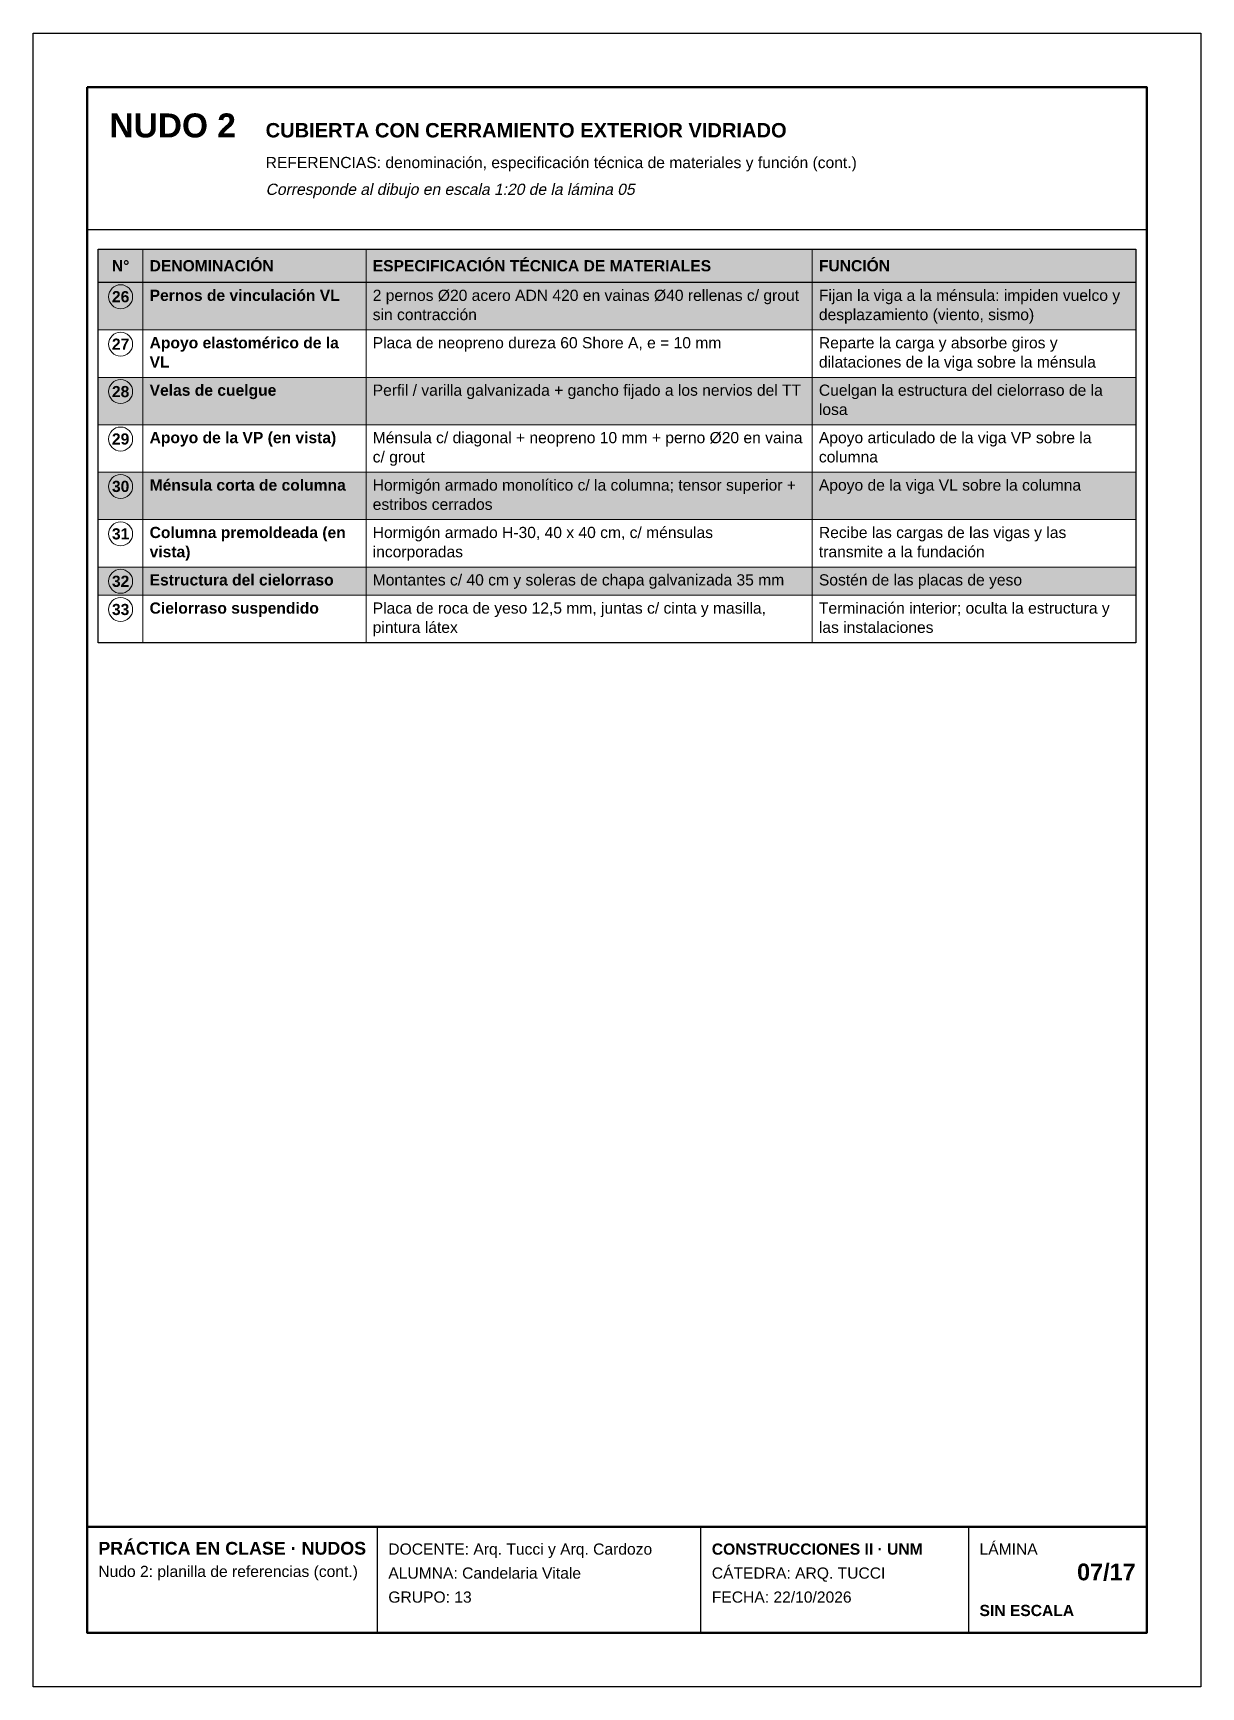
# Model space of a CAD drawing. Header units: millimetres. Extents: x 6 to 4194, y 6 to 5934.
import ezdxf
from ezdxf.enums import TextEntityAlignment as Align

# ---------------------------------------------------------------- set-up
doc = ezdxf.new("R2010")
doc.units = ezdxf.units.MM
doc.header["$LTSCALE"] = 20
for name, color, linetype in [('X-MARCO', 7, 'Continuous'), ('X-ROTULO', 7, 'Continuous'), ('X-TABLA', 7, 'Continuous'), ('X-TEXTOS', 7, 'Continuous')]:
    doc.layers.add(name, color=color, linetype=linetype)
doc.styles.add('ARIAL', font='arial.ttf')
doc.styles.add('ARIAL-B', font='arialbd.ttf')

msp = doc.modelspace()

# ---------------------------------------------------------------- hatches: boundary and pattern name
at = {"layer": 'X-TABLA', "true_color": 0xd9d9d9}
h = msp.add_hatch(color=254, dxfattribs=at)
h.dxf.hatch_style = 1
h.paths.add_polyline_path([(240, 5160), (3960, 5160), (3960, 5040), (240, 5040)])
at = {"layer": 'X-TABLA', "true_color": 0xf2f2f2}
h = msp.add_hatch(color=7, dxfattribs=at)
h.dxf.hatch_style = 1
h.paths.add_polyline_path([(240, 5040), (3960, 5040), (3960, 4870), (240, 4870)])
h = msp.add_hatch(color=7, dxfattribs=at)
h.dxf.hatch_style = 1
h.paths.add_polyline_path([(240, 4700), (3960, 4700), (3960, 4530), (240, 4530)])
h = msp.add_hatch(color=7, dxfattribs=at)
h.dxf.hatch_style = 1
h.paths.add_polyline_path([(240, 4360), (3960, 4360), (3960, 4190), (240, 4190)])
h = msp.add_hatch(color=7, dxfattribs=at)
h.dxf.hatch_style = 1
h.paths.add_polyline_path([(240, 4020), (3960, 4020), (3960, 3919), (240, 3919)])

# ---------------------------------------------------------------- linework, layer by layer
at = {"layer": 'X-MARCO', "lineweight": 30}
msp.add_lwpolyline([(6, 5934), (4194, 5934), (4194, 6), (6, 6)], close=True, dxfattribs=at)
at = {"layer": 'X-MARCO', "lineweight": 50}
msp.add_lwpolyline([(200, 5740), (4000, 5740), (4000, 200), (200, 200)], close=True, dxfattribs=at)
at = {"layer": 'X-ROTULO', "lineweight": 50}
msp.add_lwpolyline([(200, 580), (4000, 580), (4000, 200), (200, 200)], close=True, dxfattribs=at)
at = {"layer": 'X-ROTULO', "lineweight": 25}
for points in [[(1240, 580), (1240, 200)], [(2400, 580), (2400, 200)], [(3360, 580), (3360, 200)]]:
    msp.add_lwpolyline(points, dxfattribs=at)
at = {"layer": 'X-TABLA', "lineweight": 25}
msp.add_lwpolyline([(240, 5160), (3960, 5160), (3960, 5040), (240, 5040)], close=True, dxfattribs=at)
at = {"layer": 'X-TABLA', "lineweight": 30}
msp.add_lwpolyline([(240, 5160), (3960, 5160), (3960, 3749), (240, 3749)], close=True, dxfattribs=at)
at = {"layer": 'X-TABLA', "lineweight": 13}
for points in [[(400, 5160), (400, 3749)], [(1200, 5160), (1200, 3749)], [(2800, 5160), (2800, 3749)], [(240, 4870), (3960, 4870)], [(240, 4700), (3960, 4700)], [(240, 4530), (3960, 4530)], [(240, 4360), (3960, 4360)], [(240, 4190), (3960, 4190)], [(240, 4020), (3960, 4020)], [(240, 3919), (3960, 3919)], [(240, 3749), (3960, 3749)]]:
    msp.add_lwpolyline(points, dxfattribs=at)
at = {"layer": 'X-TABLA', "lineweight": 18}
for centre in [(320, 4989), (320, 4819), (320, 4649), (320, 4479), (320, 4309), (320, 4139), (320, 3969), (320, 3868)]:
    msp.add_circle(centre, 43, dxfattribs=at)
at = {"layer": 'X-TEXTOS', "lineweight": 25}
msp.add_lwpolyline([(200, 5230), (4000, 5230)], dxfattribs=at)

# ---------------------------------------------------------------- texts
at = {"layer": 'X-ROTULO'}
for s, height, style, p in [('PRÁCTICA EN CLASE · NUDOS', 45.824, 'ARIAL-B', (240, 480)), ('DOCENTE: Arq. Tucci y Arq. Cardozo', 40.096, 'ARIAL', (1280, 480)), ('CONSTRUCCIONES II · UNM', 40.096, 'ARIAL-B', (2440, 480)), ('LÁMINA', 40.1, 'ARIAL', (3400, 480)), ('Nudo 2: planilla de referencias (cont.)', 40.096, 'ARIAL', (240, 400)), ('ALUMNA: Candelaria Vitale', 40.096, 'ARIAL', (1280, 394)), ('CÁTEDRA: ARQ. TUCCI', 40.096, 'ARIAL', (2440, 394)), ('GRUPO: 13', 40.1, 'ARIAL', (1280, 308)), ('FECHA: 22/10/2026', 40.096, 'ARIAL', (2440, 308)), ('SIN ESCALA', 40.1, 'ARIAL-B', (3400, 260))]:
    msp.add_text(s, height=height, dxfattribs=dict(at, style=style)).set_placement(p)
at = {"layer": 'X-ROTULO', "style": 'ARIAL-B'}
msp.add_text('07/17', height=60.14, dxfattribs=at).set_placement((3960, 388), align=Align.RIGHT)
at = {"layer": 'X-TABLA', "style": 'ARIAL-B'}
for s, p in [('N°', (320, 5080)), ('26', (320, 4969)), ('27', (320, 4799)), ('28', (320, 4629)), ('29', (320, 4459)), ('30', (320, 4289)), ('31', (320, 4119)), ('32', (320, 3949)), ('33', (320, 3848))]:
    msp.add_text(s, height=40.1, dxfattribs=at).set_placement(p, align=Align.CENTER)
at = {"layer": 'X-TABLA'}
for s, height, style, p in [('DENOMINACIÓN', 40.096, 'ARIAL-B', (424, 5080)), ('ESPECIFICACIÓN TÉCNICA DE MATERIALES', 40.096, 'ARIAL-B', (1224, 5080)), ('FUNCIÓN', 40.1, 'ARIAL-B', (2824, 5080)), ('Pernos de vinculación VL', 40.096, 'ARIAL-B', (424, 4974)), ('2 pernos Ø20 acero ADN 420 en vainas Ø40 rellenas c/ grout', 40.096, 'ARIAL', (1224, 4974)), ('Fijan la viga a la ménsula: impiden vuelco y', 40.096, 'ARIAL', (2824, 4974)), ('sin contracción', 40.096, 'ARIAL', (1224, 4905)), ('desplazamiento (viento, sismo)', 40.096, 'ARIAL', (2824, 4905)), ('Apoyo elastomérico de la', 40.096, 'ARIAL-B', (424, 4804)), ('Placa de neopreno dureza 60 Shore A, e = 10 mm', 40.096, 'ARIAL', (1224, 4804)), ('Reparte la carga y absorbe giros y', 40.096, 'ARIAL', (2824, 4804)), ('VL', 40.1, 'ARIAL-B', (424, 4735)), ('dilataciones de la viga sobre la ménsula', 40.096, 'ARIAL', (2824, 4735)), ('Velas de cuelgue', 40.096, 'ARIAL-B', (424, 4634)), ('Perfil / varilla galvanizada + gancho fijado a los nervios del TT', 40.096, 'ARIAL', (1224, 4634)), ('Cuelgan la estructura del cielorraso de la', 40.096, 'ARIAL', (2824, 4634)), ('losa', 40.1, 'ARIAL', (2824, 4565)), ('Apoyo de la VP (en vista)', 40.096, 'ARIAL-B', (424, 4464)), ('Ménsula c/ diagonal + neopreno 10 mm + perno Ø20 en vaina', 40.096, 'ARIAL', (1224, 4464)), ('Apoyo articulado de la viga VP sobre la', 40.096, 'ARIAL', (2824, 4464)), ('c/ grout', 40.1, 'ARIAL', (1224, 4395)), ('columna', 40.1, 'ARIAL', (2824, 4395)), ('Ménsula corta de columna', 40.096, 'ARIAL-B', (424, 4294)), ('Hormigón armado monolítico c/ la columna; tensor superior +', 40.096, 'ARIAL', (1224, 4294)), ('Apoyo de la viga VL sobre la columna', 40.096, 'ARIAL', (2824, 4294)), ('estribos cerrados', 40.096, 'ARIAL', (1224, 4225)), ('Columna premoldeada (en', 40.096, 'ARIAL-B', (424, 4124)), ('Hormigón armado H-30, 40 x 40 cm, c/ ménsulas', 40.096, 'ARIAL', (1224, 4124)), ('Recibe las cargas de las vigas y las', 40.096, 'ARIAL', (2824, 4124)), ('vista)', 40.1, 'ARIAL-B', (424, 4055)), ('incorporadas', 40.096, 'ARIAL', (1224, 4055)), ('transmite a la fundación', 40.096, 'ARIAL', (2824, 4055)), ('Estructura del cielorraso', 40.096, 'ARIAL-B', (424, 3954)), ('Montantes c/ 40 cm y soleras de chapa galvanizada 35 mm', 40.096, 'ARIAL', (1224, 3954)), ('Sostén de las placas de yeso', 40.096, 'ARIAL', (2824, 3954)), ('Cielorraso suspendido', 40.096, 'ARIAL-B', (424, 3853)), ('Placa de roca de yeso 12,5 mm, juntas c/ cinta y masilla,', 40.096, 'ARIAL', (1224, 3853)), ('Terminación interior; oculta la estructura y', 40.096, 'ARIAL', (2824, 3853)), ('pintura látex', 40.096, 'ARIAL', (1224, 3784)), ('las instalaciones', 40.096, 'ARIAL', (2824, 3784))]:
    msp.add_text(s, height=height, dxfattribs=dict(at, style=style)).set_placement(p)
at = {"layer": 'X-TEXTOS'}
for s, height, style, p in [('NUDO 2', 85.92, 'ARIAL-B', (280, 5560)), ('CUBIERTA CON CERRAMIENTO EXTERIOR VIDRIADO', 51.552, 'ARIAL-B', (840, 5560)), ('REFERENCIAS: denominación, especificación técnica de materiales y función (cont.)', 40.096, 'ARIAL', (840, 5450))]:
    msp.add_text(s, height=height, dxfattribs=dict(at, style=style)).set_placement(p)
at = {"layer": 'X-TEXTOS', "style": 'ARIAL', "oblique": 12}
msp.add_text('Corresponde al dibujo en escala 1:20 de la lámina 05', height=40.096, dxfattribs=at).set_placement((840, 5354))

doc.saveas('drawing.dxf')
